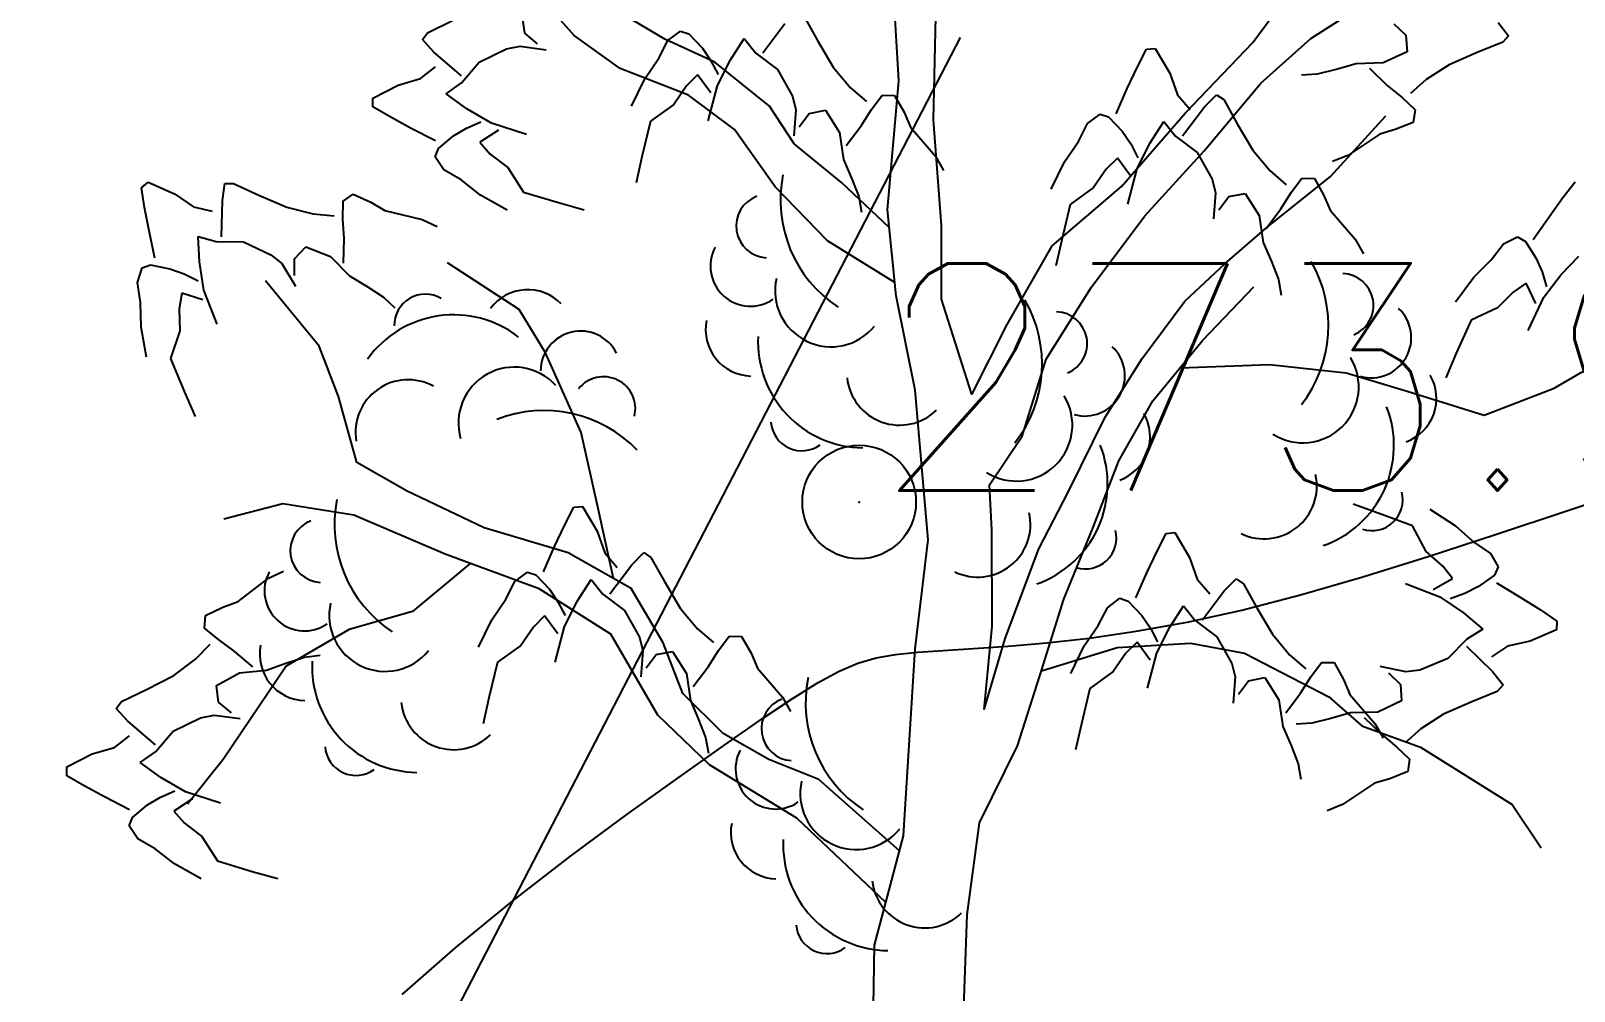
# Model space of a CAD drawing. Header units: millimetres. Extents: x 524954 to 526204, y 9523489 to 9524010.
# Drawn here: x 525431.59 to 525438.37, y 9523713.77 to 9523718 of the extents above; entities that cross this region are included whole.
import ezdxf

# ---------------------------------------------------------------- set-up
doc = ezdxf.new("R2010")
doc.units = ezdxf.units.MM
doc.header["$PDMODE"] = 32
doc.header["$PDSIZE"] = 0.5
doc.linetypes.add('ACAD_ISO12W100', pattern=[21, 12, -3, 0, -3, 0, -3])
for name, color, linetype in [('Arbre', 34, 'ACAD_ISO12W100'), ('Bord Fleuve', 4, 'ACAD_ISO12W100'), ('CN_02_00', 4, 'Continuous'), ('Route - Bretelle de sortie - Construction', 7, 'Continuous'), ('Route - Bretelle de sortie - Textes - Arcs', 7, 'Continuous'), ('TopoAlt', 3, 'Continuous'), ('TOPOJIS', 7, 'Continuous')]:
    doc.layers.add(name, color=color, linetype=linetype)
doc.styles.add('Cotation', font='arial.ttf')
doc.styles.add('Simplex 1.0', font='Simplex.shx', dxfattribs={"width": 0.99, "height": 1})
doc.dimstyles.new('BRAZZAVILLE', dxfattribs={"dimtxt": 0.15, "dimasz": 0.2, "dimexe": 0.5, "dimexo": 0.5, "dimgap": 0.5, "dimtad": 0, "dimzin": 0, "dimdsep": 46, "dimtxsty": 'Cotation', "dimsah": 1, "dimcen": 0.1, "dimse1": 1, "dimse2": 1, "dimclrd": 1, "dimclre": 256, "dimclrt": 1, "dimaunit": 2, "dimazin": 0, "dimtfac": 1, "dimtdec": 4, "dimtofl": 0, "dimtmove": 0, "dimatfit": 1, "dimfxl": 1, "dimtolj": 1, "dimtzin": 0, "dimlwd": 0, "dimlwe": 0, "dimarcsym": 0})

# ---------------------------------------------------------------- blocks, each defined once
blk = doc.blocks.new('TCPOINT M')
at = {"color": 0}
blk.add_point((0, 0), dxfattribs=at)
at = {"layer": 'TopoAlt', "style": 'Simplex 1.0', "width": 0.99}
blk.add_attdef('ALT', (0.15, 0.15), '', height=1, dxfattribs=at)
blk = doc.blocks.new('v088')
at = {"linetype": 'Continuous'}
for p, q in [((-0.2365, 6.8477), (-0.2742, 7.4626)), ((-1.6648, 7.048), (-1.9323, 7.3471)), ((-1.2665, 7.0314), (-1.4491, 7.1395)), ((-0.0837, 6.6768), (-0.0745, 7.1309)), ((1.3209, 7.0171), (1.4418, 7.1813)), ((1.5755, 7.0348), (1.778, 7.1634)), ((-1.4628, 6.9029), (-1.6648, 7.048)), ((-1.0467, 6.9303), (-1.2665, 7.0314)), ((1.0227, 6.7061), (1.3209, 7.0171)), ((1.3557, 6.8374), (1.5755, 7.0348)), ((-0.8063, 6.7363), (-1.0467, 6.9303)), ((-1.1618, 6.7848), (-1.4628, 6.9029)), ((-0.2869, 6.2807), (-0.2365, 6.8477)), ((1.107, 6.54), (1.3557, 6.8374)), ((-0.9597, 6.6336), (-1.1618, 6.7848)), ((-0.6972, 6.5707), (-0.8063, 6.7363)), ((-0.0491, 6.2111), (-0.0837, 6.6768)), ((0.7433, 6.3831), (1.0227, 6.7061)), ((1.6628, 6.4272), (1.906, 6.6935)), ((-0.7803, 6.3824), (-0.9597, 6.6336)), ((-0.4884, 6.4009), (-0.6972, 6.5707)), ((0.8455, 6.2546), (1.107, 6.54)), ((-0.5514, 6.1446), (-0.7803, 6.3824)), ((-0.2789, 6.2036), (-0.4884, 6.4009)), ((0.4379, 6.1217), (0.7433, 6.3831)), ((1.3814, 6.2037), (1.6628, 6.4272)), ((-0.2479, 5.9022), (-0.2869, 6.2807)), ((0.6096, 5.9388), (0.8455, 6.2546)), ((-0.0486, 5.8877), (-0.0491, 6.2111)), ((1.1982, 6.0444), (1.3814, 6.2037)), ((-0.2539, 5.9607), (-0.5514, 6.1446)), ((0.2399, 5.7756), (0.4379, 6.1217)), ((-1.9071, 5.8427), (-2.2223, 6.0475)), ((1.0213, 5.879), (1.1982, 6.0444)), ((-2.7868, 5.6812), (-3.0229, 5.9686)), ((0.4109, 5.6237), (0.6096, 5.9388)), ((1.0995, 5.7065), (1.3247, 5.9413)), ((-1.7911, 5.6523), (-1.9071, 5.8427)), ((-0.1646, 5.4873), (-0.2479, 5.9022)), ((0.0846, 5.4676), (-0.0486, 5.8877)), ((0.8338, 5.6263), (1.0213, 5.879)), ((0.0846, 5.4676), (0.2399, 5.7756)), ((2.6462, 5.4963), (3.1193, 5.7735)), ((0.8812, 5.4407), (1.0995, 5.7065)), ((-2.7013, 5.4591), (-2.7868, 5.6812)), ((-1.6346, 5.3011), (-1.7911, 5.6523)), ((0.3061, 5.2857), (0.4109, 5.6237)), ((0.6713, 5.3679), (0.8338, 5.6263)), ((1.0006, 5.5861), (1.394, 5.6007)), ((1.394, 5.6007), (1.7306, 5.5642)), ((1.7306, 5.5642), (1.9997, 5.4827)), ((-2.6206, 5.1685), (-2.7013, 5.4591)), ((-0.1073, 4.8293), (-0.1646, 5.4873)), ((0.7312, 5.1764), (0.8812, 5.4407)), ((1.9997, 5.4827), (2.3377, 5.3779)), ((2.3377, 5.3779), (2.6462, 5.4963)), ((0.5102, 5.0412), (0.6713, 5.3679)), ((-1.5592, 4.9668), (-1.6346, 5.3011)), ((0.1613, 5.0712), (0.3061, 5.2857)), ((-2.4003, 5.0425), (-2.6206, 5.1685)), ((0.6191, 4.888), (0.7312, 5.1764)), ((-2.0611, 4.8817), (-2.4003, 5.0425)), ((0.1717, 4.8724), (0.1613, 5.0712)), ((0.3786, 4.7897), (0.5102, 5.0412)), ((-2.9464, 4.9876), (-3.2062, 4.92)), ((-2.6344, 4.9381), (-2.9464, 4.9876)), ((-1.4917, 4.6586), (-1.5592, 4.9668)), ((-2.2328, 4.7662), (-2.6344, 4.9381)), ((-1.6919, 4.7713), (-2.0611, 4.8817)), ((-0.1657, 4.3492), (-0.1073, 4.8293)), ((0.1743, 4.4496), (0.1717, 4.8724)), ((0.489, 4.5681), (0.6191, 4.888)), ((-1.8192, 4.6131), (-2.2328, 4.7662)), ((-1.415, 4.6154), (-1.6919, 4.7713)), ((0.2314, 4.3948), (0.3786, 4.7897)), ((-2.1227, 4.7254), (-2.3768, 4.5144)), ((-1.5041, 4.4145), (-1.8192, 4.6131)), ((-1.2732, 4.3758), (-1.415, 4.6154)), ((0.3841, 4.2301), (0.489, 4.5681)), ((-2.3768, 4.5144), (-2.655, 4.434)), ((-2.655, 4.434), (-2.9315, 4.2727)), ((-1.2976, 4.0581), (-1.5041, 4.4145)), ((0.1384, 4.0819), (0.1743, 4.4496)), ((-1.1877, 4.1537), (-1.2732, 4.3758)), ((-0.2169, 3.5272), (-0.1657, 4.3492)), ((0.1384, 4.0819), (0.2314, 4.3948)), ((0.3911, 4.2526), (0.7235, 4.3553)), ((0.7235, 4.3553), (1.0465, 4.3745)), ((1.0465, 4.3745), (1.2838, 4.3297)), ((1.2838, 4.3297), (1.6547, 4.1385)), ((-2.9315, 4.2727), (-3.209, 3.8627)), ((0.2848, 3.9233), (0.3841, 4.2301)), ((-1.0099, 3.9771), (-1.1877, 4.1537)), ((1.6547, 4.1385), (1.8004, 4.0109)), ((-1.0692, 3.839), (-1.2976, 4.0581)), ((1.8004, 4.0109), (2.0573, 3.9168)), ((-0.8085, 3.8631), (-1.0099, 3.9771)), ((0.1177, 3.584), (0.2848, 3.9233)), ((2.0573, 3.9168), (2.4606, 3.664)), ((-3.209, 3.8627), (-3.3666, 3.6666)), ((-0.6849, 3.6045), (-1.0692, 3.839)), ((-0.589, 3.7744), (-0.8085, 3.8631)), ((-0.2343, 3.4611), (-0.589, 3.7744)), ((-0.2941, 3.234), (-0.6849, 3.6045)), ((2.4606, 3.664), (2.589, 3.4739)), ((0.064, 3.1786), (0.1177, 3.584)), ((-0.3436, 3.0457), (-0.2169, 3.5272)), ((0.0445, 2.6247), (0.064, 3.1786)), ((-0.3518, 2.5418), (-0.3436, 3.0457))]:
    blk.add_line(p, q, dxfattribs=at)
at = {"color": 3, "linetype": 'Continuous'}
for p, q in [((-1.8828, 7.0578), (-1.8923, 7.1303)), ((-0.654, 7.1313), (-0.5947, 7.0251)), ((-2.3098, 7.06), (-2.2004, 7.1132)), ((-1.2526, 7.0255), (-1.1978, 7.0672)), ((-1.1978, 7.0672), (-1.1602, 7.0548)), ((-0.8351, 6.9716), (-0.7381, 7.0997)), ((1.9408, 7.0996), (1.9941, 7.049)), ((2.3991, 7.1055), (2.4452, 7.0467)), ((-2.333, 7.0298), (-2.3098, 7.06)), ((-2.283, 6.9743), (-2.333, 7.0298)), ((-1.963, 6.9891), (-1.9025, 7.0009)), ((-1.9025, 7.0009), (-1.7879, 6.9849)), ((-1.8262, 7.0109), (-1.8828, 7.0578)), ((-1.2925, 6.9474), (-1.2526, 7.0255)), ((-1.1602, 7.0548), (-1.1012, 6.9916)), ((-0.978, 6.9406), (-0.9175, 7.0343)), ((-0.9175, 7.0343), (-0.8661, 6.9697)), ((-0.5947, 7.0251), (-0.5257, 6.909)), ((1.9941, 7.049), (1.9988, 6.9761)), ((2.4201, 7.0181), (2.3073, 6.9725)), ((2.4452, 7.0467), (2.4201, 7.0181)), ((-2.1607, 6.8701), (-2.283, 6.9743)), ((-2.1606, 6.8391), (-2.0833, 6.9307)), ((-2.0833, 6.9307), (-1.963, 6.9891)), ((-1.3538, 6.8575), (-1.2925, 6.9474)), ((-1.1012, 6.9916), (-1.0633, 6.9361)), ((-1.0633, 6.9361), (-1.0322, 6.8755)), ((-1.0349, 6.828), (-0.978, 6.9406)), ((-0.8661, 6.9697), (-0.7702, 6.8978)), ((0.8128, 6.9092), (0.8527, 6.9872)), ((0.8527, 6.9872), (0.8913, 6.9906)), ((0.8913, 6.9906), (0.9551, 6.8814)), ((1.8939, 6.9271), (1.7747, 6.9234)), ((1.9988, 6.9761), (1.8939, 6.9271)), ((2.3073, 6.9725), (2.1835, 6.9184)), ((-2.4387, 6.8298), (-2.3415, 6.858)), ((-2.3415, 6.858), (-2.2745, 6.9095)), ((-1.413, 6.7366), (-1.3538, 6.8575)), ((-1.122, 6.8741), (-1.1715, 6.8255)), ((-1.0639, 6.7951), (-1.122, 6.8741)), ((-0.7702, 6.8978), (-0.705, 6.781)), ((-0.5257, 6.909), (-0.4496, 6.8178)), ((0.7681, 6.8145), (0.8128, 6.9092)), ((0.9551, 6.8814), (0.9888, 6.786)), ((1.6041, 6.8779), (1.535, 6.8736)), ((1.6876, 6.8986), (1.6041, 6.8779)), ((1.7747, 6.9234), (1.6876, 6.8986)), ((1.8337, 6.904), (1.9118, 6.828)), ((2.1835, 6.9184), (2.0835, 6.8543)), ((-2.5514, 6.7723), (-2.4387, 6.8298)), ((-2.228, 6.7914), (-2.1606, 6.8391)), ((-2.1379, 6.7256), (-2.228, 6.7914)), ((-1.1715, 6.8255), (-1.2266, 6.7446)), ((-1.0757, 6.6715), (-1.0349, 6.828)), ((-0.4496, 6.8178), (-0.3793, 6.7567)), ((0.7187, 6.7034), (0.7681, 6.8145)), ((1.9118, 6.828), (1.9768, 6.7743)), ((2.0835, 6.8543), (2.0142, 6.7921)), ((-2.5502, 6.7337), (-2.5514, 6.7723)), ((-2.4746, 6.6893), (-2.5502, 6.7337)), ((-2.0288, 6.6624), (-2.1379, 6.7256)), ((-1.2266, 6.7446), (-1.3299, 6.6702)), ((-0.705, 6.781), (-0.6897, 6.7213)), ((-0.6897, 6.7213), (-0.6991, 6.6059)), ((-0.4022, 6.6506), (-0.357, 6.7218)), ((-0.357, 6.7218), (-0.3104, 6.7855)), ((-0.3104, 6.7855), (-0.2553, 6.7842)), ((-0.2553, 6.7842), (-0.2138, 6.7099)), ((0.9888, 6.786), (1.0441, 6.7221)), ((1.0112, 6.6062), (1.1083, 6.7343)), ((1.1083, 6.7343), (1.1609, 6.7873)), ((1.1609, 6.7873), (1.1923, 6.7659)), ((1.1923, 6.7659), (1.2517, 6.6597)), ((1.9768, 6.7743), (2.0342, 6.7201)), ((-2.3827, 6.6392), (-2.4746, 6.6893)), ((-2.1384, 6.6402), (-2.076, 6.6678)), ((-1.8748, 6.6127), (-2.0288, 6.6624)), ((-1.3299, 6.6702), (-1.3669, 6.5144)), ((-0.6753, 6.6457), (-0.6318, 6.7049)), ((-0.6318, 6.7049), (-0.56, 6.7185)), ((-0.56, 6.7185), (-0.4983, 6.6206)), ((-0.2138, 6.7099), (-0.1857, 6.6447)), ((0.5538, 6.582), (0.5938, 6.6601)), ((0.5938, 6.6601), (0.6485, 6.7018)), ((0.6485, 6.7018), (0.6861, 6.6893)), ((0.6861, 6.6893), (0.7451, 6.6262)), ((0.8684, 6.5752), (0.9289, 6.6689)), ((0.9289, 6.6689), (0.9803, 6.6043)), ((1.2517, 6.6597), (1.3207, 6.5436)), ((2.0261, 6.6656), (1.9472, 6.6337)), ((2.0342, 6.7201), (2.0261, 6.6656)), ((-2.2745, 6.5836), (-2.3827, 6.6392)), ((-2.2624, 6.5503), (-2.1959, 6.6055)), ((-2.1959, 6.6055), (-2.1384, 6.6402)), ((-1.9976, 6.6315), (-2.0798, 6.5781)), ((-0.4983, 6.6206), (-0.4798, 6.5027)), ((-0.4679, 6.5637), (-0.4022, 6.6506)), ((-0.1857, 6.6447), (-0.0753, 6.5169)), ((0.7451, 6.6262), (0.7831, 6.5707)), ((0.9803, 6.6043), (1.0762, 6.5324)), ((1.879, 6.6139), (1.7385, 6.5203)), ((1.9472, 6.6337), (1.879, 6.6139)), ((-2.2769, 6.5134), (-2.2624, 6.5503)), ((-2.0798, 6.5781), (-2.0342, 6.5259)), ((-2.0342, 6.5259), (-1.9565, 6.4662)), ((0.4926, 6.4921), (0.5538, 6.582)), ((0.7831, 6.5707), (0.8142, 6.5101)), ((0.8114, 6.4626), (0.8684, 6.5752)), ((1.0762, 6.5324), (1.1414, 6.4156)), ((1.3207, 6.5436), (1.3968, 6.4523)), ((1.7385, 6.5203), (1.6708, 6.4929)), ((-2.2384, 6.4564), (-2.2769, 6.5134)), ((-2.1628, 6.412), (-2.2384, 6.4564)), ((-1.9565, 6.4662), (-1.8881, 6.3588)), ((-1.3669, 6.5144), (-1.3922, 6.3999)), ((-0.4798, 6.5027), (-0.4444, 6.4194)), ((-0.0753, 6.5169), (-0.0397, 6.4532)), ((0.4333, 6.3712), (0.4926, 6.4921)), ((0.6749, 6.4601), (0.6198, 6.3792)), ((0.7244, 6.5087), (0.6749, 6.4601)), ((0.7824, 6.4297), (0.7244, 6.5087)), ((0.7707, 6.306), (0.8114, 6.4626)), ((1.3968, 6.4523), (1.4671, 6.3913)), ((-3.5682, 6.3771), (-3.539, 6.4025)), ((-3.539, 6.4025), (-3.4232, 6.3514)), ((-3.2129, 6.3221), (-3.2014, 6.3959)), ((-3.2014, 6.3959), (-3.1633, 6.397)), ((-3.1633, 6.397), (-3.053, 6.3458)), ((-2.0765, 6.3457), (-2.1628, 6.412)), ((-0.4444, 6.4194), (-0.4135, 6.3391)), ((1.1414, 6.4156), (1.1567, 6.3559)), ((1.4894, 6.3564), (1.536, 6.4201)), ((1.536, 6.4201), (1.5911, 6.4188)), ((1.5911, 6.4188), (1.6326, 6.3444)), ((2.6849, 6.3343), (2.7388, 6.4036)), ((-3.5548, 6.2904), (-3.5682, 6.3771)), ((-3.4232, 6.3514), (-3.3399, 6.2939)), ((-3.2164, 6.1615), (-3.2129, 6.3221)), ((-3.053, 6.3458), (-2.929, 6.2922)), ((-2.6826, 6.2395), (-2.6821, 6.3185)), ((-2.6821, 6.3185), (-2.6368, 6.3497)), ((-2.6368, 6.3497), (-2.5596, 6.3138)), ((-1.9592, 6.2797), (-2.0765, 6.3457)), ((-1.8881, 6.3588), (-1.7347, 6.313)), ((-0.4135, 6.3391), (-0.4006, 6.2711)), ((0.6198, 6.3792), (0.5164, 6.3047)), ((1.1567, 6.3559), (1.1472, 6.2405)), ((1.171, 6.2803), (1.2146, 6.3394)), ((1.2146, 6.3394), (1.2864, 6.3531)), ((1.2864, 6.3531), (1.3481, 6.2552)), ((1.4442, 6.2852), (1.4894, 6.3564)), ((1.6326, 6.3444), (1.6606, 6.2793)), ((2.6234, 6.2497), (2.6849, 6.3343)), ((-3.5355, 6.1876), (-3.5548, 6.2904)), ((-3.3399, 6.2939), (-3.2577, 6.2746)), ((-2.929, 6.2922), (-2.8139, 6.2629)), ((-2.8139, 6.2629), (-2.7211, 6.2547)), ((-2.5596, 6.3138), (-2.4986, 6.2775)), ((-2.4986, 6.2775), (-2.3343, 6.2387)), ((-1.7347, 6.313), (-1.6219, 6.2812)), ((0.5164, 6.3047), (0.4795, 6.1489)), ((1.3481, 6.2552), (1.3665, 6.1373)), ((1.3784, 6.1983), (1.4442, 6.2852)), ((1.6606, 6.2793), (1.771, 6.1515)), ((2.5541, 6.1497), (2.6234, 6.2497)), ((-3.5103, 6.0686), (-3.5355, 6.1876)), ((-2.6774, 6.1553), (-2.6826, 6.2395)), ((-2.3343, 6.2387), (-2.2681, 6.208)), ((-3.3198, 6.1639), (-3.2403, 6.1417)), ((-3.3139, 6.0525), (-3.3198, 6.1639)), ((-3.2403, 6.1417), (-3.1205, 6.1398)), ((-3.1205, 6.1398), (-2.9991, 6.0834)), ((-2.8952, 6.0647), (-2.845, 6.1178)), ((-2.845, 6.1178), (-2.7377, 6.0747)), ((-2.6797, 6.0464), (-2.6774, 6.1553)), ((0.4795, 6.1489), (0.4542, 6.0345)), ((1.3665, 6.1373), (1.4019, 6.054)), ((1.771, 6.1515), (1.8066, 6.0878)), ((2.3695, 6.0612), (2.4234, 6.1305)), ((2.4234, 6.1305), (2.4849, 6.1612)), ((2.4849, 6.1612), (2.5195, 6.142)), ((2.5195, 6.142), (2.5657, 6.0689)), ((-3.294, 5.9279), (-3.3139, 6.0525)), ((-2.9991, 6.0834), (-2.9517, 6.044)), ((-2.9517, 6.044), (-2.8917, 5.945)), ((-2.8958, 5.9912), (-2.8952, 6.0647)), ((-2.7377, 6.0747), (-2.6536, 5.99)), ((1.4019, 6.054), (1.4328, 5.9737)), ((2.2926, 5.9843), (2.3695, 6.0612)), ((2.5657, 6.0689), (2.5926, 6.0074)), ((2.6772, 5.9958), (2.7542, 6.0766)), ((-3.5861, 5.9603), (-3.5662, 6.0262)), ((-3.5662, 6.0262), (-3.5284, 6.0381)), ((-3.5284, 6.0381), (-3.4436, 6.0215)), ((-3.4436, 6.0215), (-3.3804, 5.9989)), ((-3.3804, 5.9989), (-3.3196, 5.968)), ((-2.6536, 5.99), (-2.576, 5.9433)), ((2.2118, 5.8766), (2.2926, 5.9843)), ((2.5926, 6.0074), (2.6118, 5.942)), ((2.6003, 5.8958), (2.6772, 5.9958)), ((-3.5727, 5.8736), (-3.5861, 5.9603)), ((-3.3915, 5.9142), (-3.4031, 5.8459)), ((-3.2981, 5.8843), (-3.3915, 5.9142)), ((-3.2352, 5.7773), (-3.294, 5.9279)), ((-2.576, 5.9433), (-2.5039, 5.8964)), ((1.4328, 5.9737), (1.4458, 5.9057)), ((2.4657, 5.9189), (2.3964, 5.8497)), ((2.5234, 5.9574), (2.4657, 5.9189)), ((2.5657, 5.8689), (2.5234, 5.9574)), ((-3.5695, 5.7648), (-3.5727, 5.8736)), ((-3.4031, 5.8459), (-3.4003, 5.748)), ((-2.5039, 5.8964), (-2.4536, 5.8489)), ((2.3964, 5.8497), (2.281, 5.7958)), ((2.5311, 5.7497), (2.6003, 5.8958)), ((2.281, 5.7958), (2.2156, 5.6496)), ((-3.5466, 5.6322), (-3.5695, 5.7648)), ((-3.4003, 5.748), (-3.4403, 5.6271)), ((2.2156, 5.6496), (2.1695, 5.5419)), ((-3.4403, 5.6271), (-3.3789, 5.4792)), ((-3.3789, 5.4792), (-3.3323, 5.3717)), ((-1.7068, 4.8945), (-1.6668, 4.9726)), ((-1.6668, 4.9726), (-1.6283, 4.976)), ((-1.6283, 4.976), (-1.5645, 4.8667)), ((1.8724, 4.9461), (1.762, 4.9854)), ((2.0987, 4.9642), (2.2113, 4.8904)), ((-1.7514, 4.7999), (-1.7068, 4.8945)), ((2.0224, 4.89), (1.8724, 4.9461)), ((2.0834, 4.7783), (2.0224, 4.89)), ((2.2113, 4.8904), (2.2929, 4.8185)), ((-1.5645, 4.8667), (-1.5307, 4.7714)), ((0.8993, 4.7791), (0.9393, 4.8572)), ((0.9393, 4.8572), (0.9778, 4.8606)), ((0.9778, 4.8606), (1.0416, 4.7513)), ((-1.8008, 4.6887), (-1.7514, 4.7999)), ((-1.5307, 4.7714), (-1.4755, 4.7074)), ((-1.4112, 4.7196), (-1.3587, 4.7727)), ((-1.3587, 4.7727), (-1.3272, 4.7513)), ((0.8546, 4.6845), (0.8993, 4.7791)), ((2.1569, 4.7135), (2.0834, 4.7783)), ((2.2929, 4.8185), (2.3654, 4.7691)), ((2.3654, 4.7691), (2.4, 4.7096)), ((-3.0095, 4.66), (-2.9439, 4.6918)), ((-1.9257, 4.6454), (-1.871, 4.6871)), ((-1.871, 4.6871), (-1.8334, 4.6747)), ((-1.5083, 4.5916), (-1.4112, 4.7196)), ((-1.3272, 4.7513), (-1.2679, 4.6451)), ((1.0416, 4.7513), (1.0754, 4.656)), ((2.1989, 4.6584), (2.1569, 4.7135)), ((2.4, 4.7096), (2.383, 4.6739)), ((-3.1435, 4.5571), (-3.0095, 4.66)), ((-1.9657, 4.5674), (-1.9257, 4.6454)), ((-1.8334, 4.6747), (-1.7744, 4.6115)), ((-1.6512, 4.5605), (-1.5907, 4.6542)), ((-1.5907, 4.6542), (-1.5392, 4.5896)), ((-1.2679, 4.6451), (-1.1988, 4.529)), ((0.8053, 4.5733), (0.8546, 4.6845)), ((1.0754, 4.656), (1.1306, 4.592)), ((1.1948, 4.6042), (1.2474, 4.6573)), ((1.2474, 4.6573), (1.2789, 4.6359)), ((1.2789, 4.6359), (1.3382, 4.5297)), ((1.9921, 4.6376), (2.1424, 4.5777)), ((2.1133, 4.6106), (2.1989, 4.6584)), ((2.3129, 4.6232), (2.2532, 4.5924)), ((2.383, 4.6739), (2.3129, 4.6232)), ((2.3928, 4.6398), (2.497, 4.577)), ((-3.2101, 4.5328), (-3.1435, 4.5571)), ((-2.0269, 4.4774), (-1.9657, 4.5674)), ((-1.7744, 4.6115), (-1.7365, 4.5561)), ((-1.7365, 4.5561), (-1.7054, 4.4954)), ((-1.7081, 4.4479), (-1.6512, 4.5605)), ((-1.5392, 4.5896), (-1.4434, 4.5178)), ((0.6804, 4.53), (0.7351, 4.5718)), ((0.7351, 4.5718), (0.7727, 4.5593)), ((0.7727, 4.5593), (0.8317, 4.4961)), ((1.0978, 4.4762), (1.1948, 4.6042)), ((2.1424, 4.5777), (2.247, 4.5072)), ((2.2532, 4.5924), (2.1892, 4.5691)), ((2.497, 4.577), (2.5853, 4.5209)), ((-3.2911, 4.4407), (-3.2867, 4.4956)), ((-3.2867, 4.4956), (-3.2101, 4.5328)), ((-1.7952, 4.494), (-1.8447, 4.4455)), ((-1.7371, 4.415), (-1.7952, 4.494)), ((-1.4434, 4.5178), (-1.3781, 4.401)), ((-1.1988, 4.529), (-1.1228, 4.4377)), ((0.6404, 4.452), (0.6804, 4.53)), ((0.8317, 4.4961), (0.8696, 4.4407)), ((0.9549, 4.4451), (1.0154, 4.5388)), ((1.0154, 4.5388), (1.0668, 4.4742)), ((1.3382, 4.5297), (1.4072, 4.4136)), ((2.247, 4.5072), (2.3325, 4.4356)), ((2.5853, 4.5209), (2.6578, 4.4715)), ((-3.2303, 4.3905), (-3.2911, 4.4407)), ((-2.0862, 4.3565), (-2.0269, 4.4774)), ((-1.8447, 4.4455), (-1.8998, 4.3645)), ((-1.7488, 4.2914), (-1.7081, 4.4479)), ((-1.1228, 4.4377), (-1.0524, 4.3767)), ((0.5791, 4.362), (0.6404, 4.452)), ((0.8696, 4.4407), (0.9007, 4.38)), ((0.898, 4.3325), (0.9549, 4.4451)), ((1.0668, 4.4742), (1.1627, 4.4024)), ((1.4072, 4.4136), (1.4833, 4.3223)), ((2.3325, 4.4356), (2.262, 4.3926)), ((2.6564, 4.4329), (2.5401, 4.3831)), ((2.6578, 4.4715), (2.6564, 4.4329)), ((-3.3314, 4.3035), (-3.2664, 4.3702)), ((-3.1617, 4.3413), (-3.2303, 4.3905)), ((-1.8998, 4.3645), (-2.0031, 4.2901)), ((-1.3781, 4.401), (-1.3629, 4.3412)), ((-1.0302, 4.3418), (-0.9835, 4.4054)), ((-0.9835, 4.4054), (-0.9285, 4.4041)), ((-0.9285, 4.4041), (-0.8869, 4.3298)), ((0.5199, 4.2411), (0.5791, 4.362)), ((0.8109, 4.3786), (0.7614, 4.3301)), ((0.869, 4.2996), (0.8109, 4.3786)), ((1.1627, 4.4024), (1.228, 4.2856)), ((2.262, 4.3926), (2.1788, 4.3064)), ((2.2601, 4.3616), (2.3751, 4.2494)), ((2.4412, 4.3615), (2.371, 4.3146)), ((2.5401, 4.3831), (2.4412, 4.3615)), ((-3.4268, 4.2328), (-3.3314, 4.3035)), ((-3.0788, 4.2707), (-3.1617, 4.3413)), ((-3.0186, 4.2553), (-2.9333, 4.2859)), ((-2.9333, 4.2859), (-2.8514, 4.3121)), ((-2.8514, 4.3121), (-2.7828, 4.3211)), ((-2.0031, 4.2901), (-2.0401, 4.1343)), ((-1.3629, 4.3412), (-1.3723, 4.2259)), ((-1.3485, 4.2656), (-1.3049, 4.3248)), ((-1.3049, 4.3248), (-1.2331, 4.3384)), ((-1.2331, 4.3384), (-1.1715, 4.2405)), ((-1.0754, 4.2705), (-1.0302, 4.3418)), ((-0.8869, 4.3298), (-0.8589, 4.2646)), ((0.7614, 4.3301), (0.7063, 4.2491)), ((0.8572, 4.176), (0.898, 4.3325)), ((1.228, 4.2856), (1.2432, 4.2258)), ((1.4833, 4.3223), (1.5536, 4.2613)), ((1.5759, 4.2264), (1.6226, 4.29)), ((1.6226, 4.29), (1.6776, 4.2887)), ((1.6776, 4.2887), (1.7191, 4.2144)), ((2.1788, 4.3064), (2.0548, 4.2561)), ((-3.5467, 4.1705), (-3.4268, 4.2328)), ((-3.2386, 4.1877), (-3.1373, 4.2436)), ((-3.1373, 4.2436), (-3.0186, 4.2553)), ((-1.1715, 4.2405), (-1.153, 4.1227)), ((-1.1411, 4.1837), (-1.0754, 4.2705)), ((-0.8589, 4.2646), (-0.7485, 4.1368)), ((0.7063, 4.2491), (0.603, 4.1747)), ((1.2432, 4.2258), (1.2338, 4.1105)), ((1.2576, 4.1502), (1.3011, 4.2094)), ((1.3011, 4.2094), (1.373, 4.223)), ((1.373, 4.223), (1.4346, 4.1251)), ((1.5307, 4.1551), (1.5759, 4.2264)), ((1.7191, 4.2144), (1.7472, 4.1493)), ((1.9936, 4.2484), (1.8803, 4.2721)), ((1.9168, 4.2436), (1.9701, 4.193)), ((2.0548, 4.2561), (1.9936, 4.2484)), ((2.3751, 4.2494), (2.4212, 4.1906)), ((-3.6561, 4.1174), (-3.5467, 4.1705)), ((-3.2291, 4.1152), (-3.2386, 4.1877)), ((0.603, 4.1747), (0.566, 4.0189)), ((1.465, 4.0683), (1.5307, 4.1551)), ((1.7472, 4.1493), (1.8576, 4.0214)), ((1.9701, 4.193), (1.9747, 4.12)), ((2.396, 4.1621), (2.2833, 4.1164)), ((2.4212, 4.1906), (2.396, 4.1621)), ((-3.6793, 4.0872), (-3.6561, 4.1174)), ((-3.6294, 4.0317), (-3.6793, 4.0872)), ((-3.1725, 4.0683), (-3.2291, 4.1152)), ((-2.0401, 4.1343), (-2.0653, 4.0199)), ((-1.153, 4.1227), (-1.1176, 4.0393)), ((-0.7485, 4.1368), (-0.7129, 4.0731)), ((1.4346, 4.1251), (1.4531, 4.0073)), ((1.9747, 4.12), (1.8699, 4.071)), ((2.2833, 4.1164), (2.1595, 4.0623)), ((-3.5071, 3.9275), (-3.6294, 4.0317)), ((-3.4297, 3.988), (-3.3093, 4.0465)), ((-3.3093, 4.0465), (-3.2488, 4.0583)), ((-3.2488, 4.0583), (-3.1342, 4.0423)), ((-1.1176, 4.0393), (-1.0867, 3.9591)), ((0.566, 4.0189), (0.5407, 3.9045)), ((1.4531, 4.0073), (1.4885, 3.9239)), ((1.5801, 4.0219), (1.511, 4.0175)), ((1.6636, 4.0426), (1.5801, 4.0219)), ((1.7506, 4.0673), (1.6636, 4.0426)), ((1.8699, 4.071), (1.7506, 4.0673)), ((1.8097, 4.0479), (1.8877, 3.9719)), ((1.8576, 4.0214), (1.8932, 3.9577)), ((2.1595, 4.0623), (2.0595, 3.9982)), ((-3.6878, 3.9154), (-3.6208, 3.9668)), ((-3.5069, 3.8964), (-3.4297, 3.988)), ((-1.0867, 3.9591), (-1.0738, 3.891)), ((1.8877, 3.9719), (1.9528, 3.9182)), ((2.0595, 3.9982), (1.9902, 3.936)), ((-3.8977, 3.8297), (-3.785, 3.8871)), ((-3.785, 3.8871), (-3.6878, 3.9154)), ((-3.5743, 3.8488), (-3.5069, 3.8964)), ((1.4885, 3.9239), (1.5194, 3.8437)), ((1.9528, 3.9182), (2.0102, 3.864)), ((-3.8965, 3.791), (-3.8977, 3.8297)), ((-3.4842, 3.783), (-3.5743, 3.8488)), ((1.5194, 3.8437), (1.5323, 3.7756)), ((2.002, 3.8096), (1.9231, 3.7776)), ((2.0102, 3.864), (2.002, 3.8096)), ((-3.8209, 3.7466), (-3.8965, 3.791)), ((-3.729, 3.6966), (-3.8209, 3.7466)), ((-3.3751, 3.7197), (-3.4842, 3.783)), ((1.855, 3.7579), (1.7144, 3.6642)), ((1.9231, 3.7776), (1.855, 3.7579)), ((-3.6208, 3.641), (-3.729, 3.6966)), ((-3.5422, 3.6629), (-3.4847, 3.6976)), ((-3.4847, 3.6976), (-3.4223, 3.7252)), ((-3.3439, 3.6889), (-3.4261, 3.6355)), ((-3.2212, 3.6701), (-3.3751, 3.7197)), ((-3.6232, 3.5708), (-3.6087, 3.6076)), ((-3.6087, 3.6076), (-3.5422, 3.6629)), ((-3.4261, 3.6355), (-3.3805, 3.5833)), ((1.7144, 3.6642), (1.6468, 3.6368)), ((-3.5847, 3.5138), (-3.6232, 3.5708)), ((-3.3805, 3.5833), (-3.3028, 3.5236)), ((-3.5091, 3.4694), (-3.5847, 3.5138)), ((-3.4228, 3.4031), (-3.5091, 3.4694)), ((-3.3028, 3.5236), (-3.2344, 3.4162)), ((-3.3055, 3.337), (-3.4228, 3.4031)), ((-3.2344, 3.4162), (-3.081, 3.3703)), ((-3.081, 3.3703), (-2.9682, 3.3386))]:
    blk.add_line(p, q, dxfattribs=at)
for centre, major_axis, start_param, end_param in [((-0.1929, 6.3242), (-0.3995, 0.3995), 0.587708, 1.773422), ((-0.8122, 6.2095), (-0.099, 0.099), -0.421529, 2.292047), ((-0.8896, 6.0328), (0.1246, 0.1246), 1.864761, 4.52862), ((1.088, 5.7707), (-0.3995, 0.3995), 3.265538, 4.451253), ((-0.535, 5.9246), (0.1741, 0.1741), 2.133893, 4.816631), ((1.7113, 5.8608), (0.099, 0.099), 4.31771, 7.031286), ((-2.32, 5.773), (0.0964, 0.0964), 0.254619, 2.377018), ((-1.8693, 5.7251), (0.1445, 0.1445), 6.263619, 7.998733), ((-0.1718, 5.6024), (0.3995, 0.3995), 4.836335, 6.022049), ((1.8413, 5.7182), (-0.1246, 0.1246), 2.081137, 4.744996), ((-2.1951, 5.3523), (0.3298, 0.3298), 0.12682, 1.733702), ((-0.8824, 5.7538), (-0.1445, 0.1445), 0.590553, 2.325666), ((0.4516, 5.6925), (0.099, 0.099), 4.31771, 7.031286), ((-1.6366, 5.5711), (-0.1246, 0.1246), 4.396235, 7.060094), ((-0.3902, 5.7004), (0.3298, 0.3298), 2.307735, 3.914618), ((0.5816, 5.5499), (0.1246, 0.1246), 3.651933, 6.315792), ((-1.9284, 5.3425), (0.1741, 0.1741), 6.236163, 8.918901), ((1.5402, 5.502), (0.1741, 0.1741), 3.363922, 6.046661), ((-2.3952, 5.3012), (-0.1641, 0.1641), -1.288499, 0.949924), ((-1.536, 5.4064), (0.099, 0.099), 5.251538, 7.965114), ((-0.2336, 5.5657), (-0.1641, 0.1641), 0.892416, 3.130839), ((1.924, 5.4517), (-0.1445, 0.1445), 2.713295, 4.448408), ((-1.7969, 4.8332), (0.3995, 0.3995), 6.260774, 7.446489), ((0.2804, 5.3337), (0.1741, 0.1741), 3.363922, 6.046661), ((0.6642, 5.2834), (-0.1445, 0.1445), 2.713295, 4.448408), ((1.4749, 5.2432), (0.3298, 0.3298), 4.265936, 5.872819), ((-0.6635, 5.357), (0.0964, 0.0964), 2.435534, 4.557933), ((0.2152, 5.0749), (-0.3298, 0.3298), 2.69514, 4.302022), ((1.3699, 5.0654), (-0.1641, 0.1641), 1.908121, 4.146545), ((1.844, 5.0056), (-0.0964, 0.0964), 2.051824, 4.174223), ((-2.1547, 4.8961), (-0.3995, 0.3995), 0.587708, 1.773422), ((-2.774, 4.7815), (-0.099, 0.099), -0.421529, 2.292047), ((0.1101, 4.8971), (-0.1641, 0.1641), 1.908121, 4.146545), ((0.5842, 4.8373), (0.0964, 0.0964), 3.62262, 5.745019), ((-2.8514, 4.6047), (-0.1246, 0.1246), 0.293965, 2.957824), ((-2.4968, 4.4965), (0.1741, 0.1741), 2.133893, 4.816631), ((-2.8441, 4.3258), (-0.1445, 0.1445), 0.590553, 2.325666), ((-2.352, 4.2724), (0.3298, 0.3298), 2.307735, 3.914618), ((-0.0823, 4.1124), (0.3995, 0.3995), 2.158504, 3.344219), ((-2.1954, 4.1377), (0.1641, 0.1641), 2.463212, 4.701636), ((-0.7016, 3.9977), (0.099, 0.099), 1.149268, 3.862844), ((-2.6253, 3.929), (0.0964, 0.0964), 2.435534, 4.557933), ((-0.779, 3.821), (0.1246, 0.1246), 1.864761, 4.52862), ((-0.4244, 3.7128), (0.1741, 0.1741), 2.133893, 4.816631), ((-0.7718, 3.542), (-0.1445, 0.1445), 0.590553, 2.325666), ((-0.2796, 3.4886), (0.3298, 0.3298), 2.307735, 3.914618), ((-0.1231, 3.3539), (0.1641, 0.1641), 2.463212, 4.701636), ((-0.5529, 3.1452), (0.0964, 0.0964), 2.435534, 4.557933)]:
    blk.add_ellipse(centre, major_axis=major_axis, ratio=1, start_param=start_param, end_param=end_param, dxfattribs=at)
blk = doc.blocks.new('*D61')
at = {"layer": 'Defpoints', "color": 0, "transparency": 16777216}
for p in [(525446.5789, 9523699.6918), (525365.7433, 9523685.9106), (525427.473, 9523657.7743)]:
    blk.add_point(p, dxfattribs=at)
at = {"layer": 'Route - Bretelle de sortie - Construction', "color": 1, "lineweight": 0, "transparency": 16777216}
for p, q in [((525365.9507, 9523686.3656), (525385.0566, 9523728.283)), ((525387.579, 9523726.5838), (525399.8001, 9523721.0135)), ((525443.8491, 9523700.936), (525431.628, 9523706.5064)), ((525427.6803, 9523658.2293), (525446.7862, 9523700.1467))]:
    blk.add_line(p, q, dxfattribs=at)
at = {"layer": 'Route - Bretelle de sortie - Construction', "color": 1, "transparency": 16777216}
for points in [[(525387.7864, 9523727.0388), (525387.3716, 9523726.1289), (525384.8492, 9523727.8281)], [(525444.0564, 9523701.391), (525443.6417, 9523700.4811), (525446.5789, 9523699.6918)]]:
    blk.add_solid(points, dxfattribs=at)
at = {"layer": 'Route - Bretelle de sortie - Construction', "color": 1, "transparency": 16777216, "insert": (525415.714, 9523713.7599), "char_height": 3, "attachment_point": 5, "rotation": 335.49657, "style": 'Cotation'}
blk.add_mtext("\\A1;Zone d'acélération\\P70.00 m", dxfattribs=at)

msp = doc.modelspace()

# ---------------------------------------------------------------- hatches: boundary and pattern name
at = {"layer": 'Bord Fleuve', "ltscale": 0.5}
h = msp.add_hatch(dxfattribs=at)
h.set_pattern_fill('ANSI33', color=135, scale=2, angle=15, style=0)
edge = h.paths.add_edge_path()
edge.add_line((525439.3507, 9523820.3804), (525429.4285, 9523796.0204))
edge.add_line((525429.4285, 9523796.0204), (525428.8842, 9523788.1014))
edge.add_line((525428.8842, 9523788.1014), (525428.3528, 9523783.6129))
edge.add_line((525428.3528, 9523783.6129), (525432.3447, 9523771.0442))
edge.add_line((525432.3447, 9523771.0442), (525425.1553, 9523761.3956))
edge.add_line((525425.1553, 9523761.3956), (525425.603, 9523757.8565))
edge.add_line((525425.603, 9523757.8565), (525425.3921, 9523752.7675))
edge.add_line((525425.3921, 9523752.7675), (525425.5312, 9523737.2692))
edge.add_line((525425.5312, 9523737.2692), (525420.1733, 9523734.2416))
edge.add_line((525420.1733, 9523734.2416), (525409.2311, 9523730.8373))
edge.add_line((525409.2311, 9523730.8373), (525403.1497, 9523725.2617))
edge.add_line((525403.1497, 9523725.2617), (525399.3115, 9523719.2787))
edge.add_line((525399.3115, 9523719.2787), (525398.4707, 9523717.2039))
edge.add_line((525398.4707, 9523717.2039), (525387.3234, 9523716.7674))
edge.add_line((525387.3234, 9523716.7674), (525379.7428, 9523715.4168))
edge.add_line((525439.3507, 9523820.3804), (525412.0291, 9523831.392))
edge.add_line((525412.0291, 9523831.392), (525397.6744, 9523844.8293))
edge.add_line((525397.6744, 9523844.8293), (525370.0416, 9523852.8917))
edge.add_line((525370.0416, 9523852.8917), (525354.138, 9523871.2241))
edge.add_line((525335.0465, 9523740.9341), (525335.464, 9523745.7879))
edge.add_line((525335.464, 9523745.7879), (525334.8238, 9523749.4829))
edge.add_line((525334.8238, 9523749.4829), (525332.9783, 9523755.8789))
edge.add_line((525332.9783, 9523755.8789), (525332.0897, 9523761.9372))
edge.add_line((525332.0897, 9523761.9372), (525333.4824, 9523768.6592))
edge.add_line((525333.4824, 9523768.6592), (525335.7546, 9523783.4262))
edge.add_line((525335.7546, 9523783.4262), (525345.5673, 9523814.1674))
edge.add_line((525345.5673, 9523814.1674), (525355.2016, 9523841.7229))
edge.add_line((525355.2016, 9523841.7229), (525358.1589, 9523858.2542))
edge.add_line((525358.1589, 9523858.2542), (525357.8909, 9523860.4348))
edge.add_line((525357.8909, 9523860.4348), (525354.138, 9523871.2241))
edge.add_line((525335.0725, 9523740.9319), (525368.6438, 9523722.0724))
edge.add_line((525368.6438, 9523722.0724), (525369.7487, 9523720.9808))
edge.add_line((525369.7487, 9523720.9808), (525379.7428, 9523715.4168))

# ---------------------------------------------------------------- linework, layer by layer
at = {"layer": 'CN_02_00', "elevation": 274, "flags": 128}
msp.add_lwpolyline([(525433.2187, 9523713.7595), (525433.4549, 9523713.967), (525433.7054, 9523714.1715), (525433.9597, 9523714.368), (525434.2071, 9523714.5515), (525434.437, 9523714.7168), (525434.6386, 9523714.8589), (525434.8045, 9523714.974), (525434.9387, 9523715.0641), (525435.0485, 9523715.1325), (525435.1412, 9523715.1825), (525435.2239, 9523715.2176), (525435.3041, 9523715.2408), (525435.3887, 9523715.2557), (525435.4852, 9523715.2655), (525435.5994, 9523715.2734), (525435.7324, 9523715.2815), (525435.8841, 9523715.292), (525436.054, 9523715.3069), (525436.2422, 9523715.3282), (525436.4482, 9523715.3581), (525436.6719, 9523715.3984), (525436.9131, 9523715.4513), (525437.1714, 9523715.5182), (525437.4451, 9523715.5974), (525437.7327, 9523715.687), (525438.0324, 9523715.7845), (525438.3424, 9523715.8879), (525438.6611, 9523715.9949)], dxfattribs=at)
at = {"layer": 'Route - Bretelle de sortie - Textes - Arcs'}
msp.add_line((525431.0733, 9523709.0924), (525435.6754, 9523717.9705), dxfattribs=at)

# ---------------------------------------------------------------- block references
at = {"layer": 'Arbre'}
msp.add_blockref('v088', (525435.6407, 9523710.9312), dxfattribs=at)
at = {"layer": 'TOPOJIS'}
ref = msp.add_blockref('TCPOINT M', (525435.2293, 9523715.9265, 273.91), dxfattribs=at)
ref.add_attrib('ALT', '273.91', (525435.2793, 9523715.9765, 273.91), dxfattribs={"layer": 'TopoAlt', "height": 1, "style": 'Simplex 1.0', "width": 0.99})

# ---------------------------------------------------------------- dimensions: what is measured, and where the dimension line sits
at = {"layer": 'Route - Bretelle de sortie - Construction'}
dim = msp.add_aligned_dim(p1=(525365.7433, 9523685.9106), p2=(525427.473, 9523657.7743), distance=46.0663, text="Zone d'acélération\\P70.00 m", dimstyle='BRAZZAVILLE', override={"dimtxt": 3, "dimasz": 3, "dimse1": 0, "dimse2": 0, "dimclre": 1}, dxfattribs=at)
dim.commit()
dim.dimension.update_dxf_attribs({"geometry": '*D61', "text_midpoint": (525415.714, 9523713.7599)})

doc.saveas('drawing.dxf')
